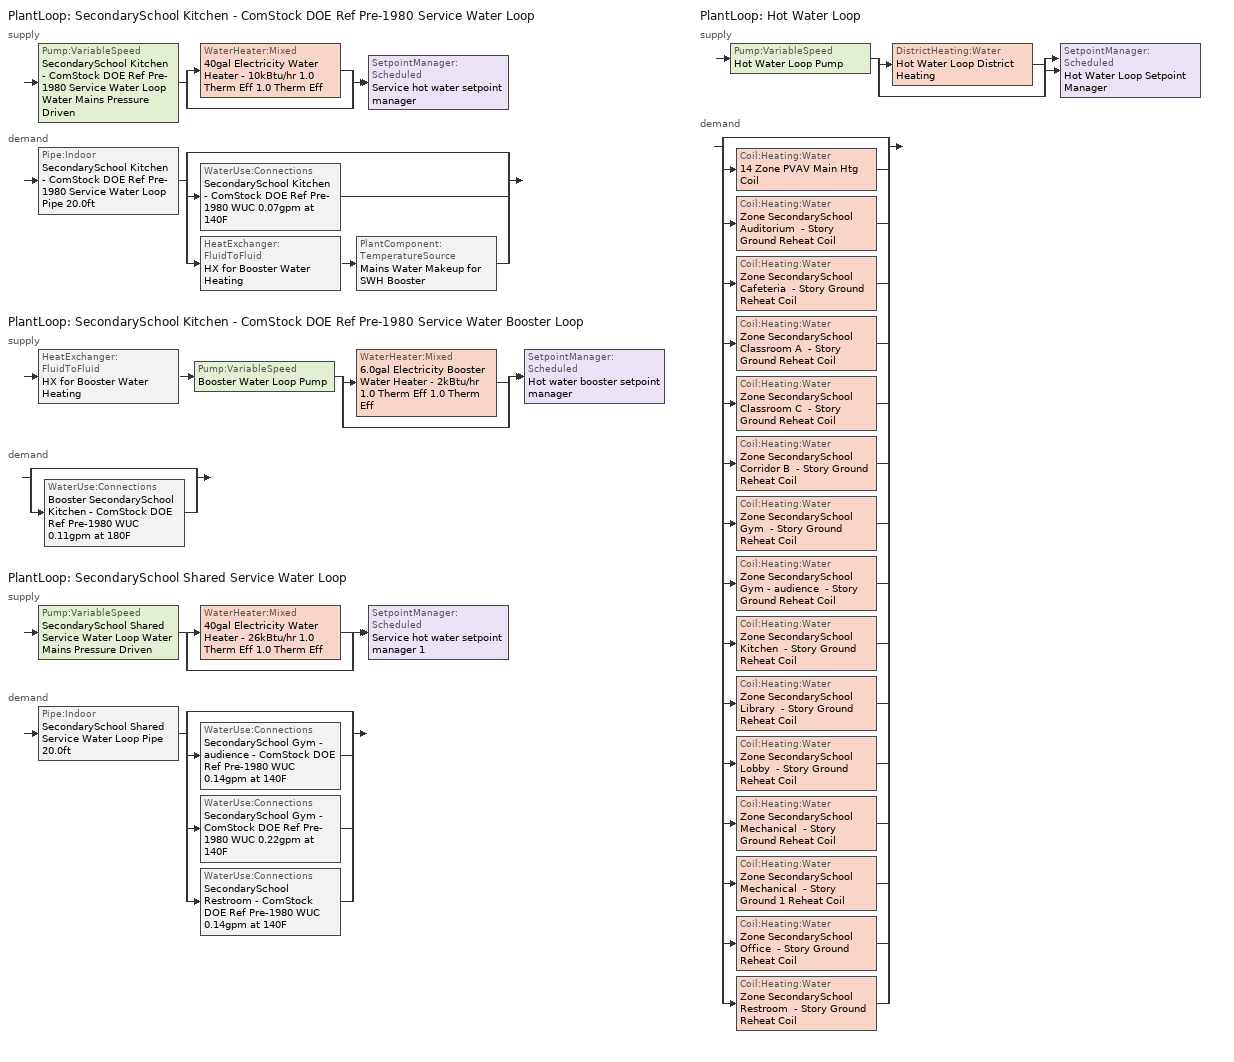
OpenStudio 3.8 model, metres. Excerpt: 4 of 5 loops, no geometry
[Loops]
PlantLoop 'SecondarySchool Kitchen - ComStock DOE Ref Pre-1980 Service Water Loop'
 supply: Pump:VariableSpeed 'SecondarySchool Kitchen - ComStock DOE Ref Pre-1980 Service Water Loop Water Mains Pressure Driven' > split
  | WaterHeater:Mixed '40gal Electricity Water Heater - 10kBtu/hr 1.0 Therm Eff 1.0 Therm Eff'
  | bypass
  join > SetpointManager:Scheduled 'Service hot water setpoint manager'
 demand: Pipe:Indoor 'SecondarySchool Kitchen - ComStock DOE Ref Pre-1980 Service Water Loop Pipe 20.0ft' > split
  | bypass
  | WaterUse:Connections 'SecondarySchool Kitchen - ComStock DOE Ref Pre-1980 WUC 0.07gpm at 140F'
  | HeatExchanger:FluidToFluid 'HX for Booster Water Heating' > PlantComponent:TemperatureSource 'Mains Water Makeup for SWH Booster'
PlantLoop 'SecondarySchool Kitchen - ComStock DOE Ref Pre-1980 Service Water Booster Loop'
 supply: HeatExchanger:FluidToFluid 'HX for Booster Water Heating' > Pump:VariableSpeed 'Booster Water Loop Pump' > split
  | WaterHeater:Mixed '6.0gal Electricity Booster Water Heater - 2kBtu/hr 1.0 Therm Eff 1.0 Therm Eff'
  | bypass
  join > SetpointManager:Scheduled 'Hot water booster setpoint manager'
 demand: split
  | bypass
  | WaterUse:Connections 'Booster SecondarySchool Kitchen - ComStock DOE Ref Pre-1980 WUC 0.11gpm at 180F'
PlantLoop 'SecondarySchool Shared Service Water Loop'
 supply: Pump:VariableSpeed 'SecondarySchool Shared Service Water Loop Water Mains Pressure Driven' > split
  | WaterHeater:Mixed '40gal Electricity Water Heater - 26kBtu/hr 1.0 Therm Eff 1.0 Therm Eff'
  | bypass
  join > SetpointManager:Scheduled 'Service hot water setpoint manager 1'
 demand: Pipe:Indoor 'SecondarySchool Shared Service Water Loop Pipe 20.0ft' > split
  | bypass
  | WaterUse:Connections 'SecondarySchool Gym - audience - ComStock DOE Ref Pre-1980 WUC 0.14gpm at 140F'
  | WaterUse:Connections 'SecondarySchool Gym - ComStock DOE Ref Pre-1980 WUC 0.22gpm at 140F'
  | WaterUse:Connections 'SecondarySchool Restroom - ComStock DOE Ref Pre-1980 WUC 0.14gpm at 140F'
PlantLoop 'Hot Water Loop'
 supply: Pump:VariableSpeed 'Hot Water Loop Pump' > split
  | DistrictHeating:Water 'Hot Water Loop District Heating'
  | bypass
  join > SetpointManager:Scheduled 'Hot Water Loop Setpoint Manager'
 demand: split
  | bypass
  | Coil:Heating:Water '14 Zone PVAV Main Htg Coil'
  | Coil:Heating:Water 'Zone SecondarySchool Auditorium  - Story Ground Reheat Coil'
  | Coil:Heating:Water 'Zone SecondarySchool Cafeteria  - Story Ground Reheat Coil'
  | Coil:Heating:Water 'Zone SecondarySchool Classroom A  - Story Ground Reheat Coil'
  | Coil:Heating:Water 'Zone SecondarySchool Classroom C  - Story Ground Reheat Coil'
  | Coil:Heating:Water 'Zone SecondarySchool Corridor B  - Story Ground Reheat Coil'
  | Coil:Heating:Water 'Zone SecondarySchool Gym  - Story Ground Reheat Coil'
  | Coil:Heating:Water 'Zone SecondarySchool Gym - audience  - Story Ground Reheat Coil'
  | Coil:Heating:Water 'Zone SecondarySchool Kitchen  - Story Ground Reheat Coil'
  | Coil:Heating:Water 'Zone SecondarySchool Library  - Story Ground Reheat Coil'
  | Coil:Heating:Water 'Zone SecondarySchool Lobby  - Story Ground Reheat Coil'
  | Coil:Heating:Water 'Zone SecondarySchool Mechanical  - Story Ground Reheat Coil'
  | Coil:Heating:Water 'Zone SecondarySchool Mechanical  - Story Ground 1 Reheat Coil'
  | Coil:Heating:Water 'Zone SecondarySchool Office  - Story Ground Reheat Coil'
  | Coil:Heating:Water 'Zone SecondarySchool Restroom  - Story Ground Reheat Coil'
[SizingPeriod:DesignDay] Barometric Pressure {Pa}=101253; Wind Speed {m/s}=4.2; Wind Direction {deg}=350; Rain Indicator=No; Snow Indicator=No; Day of Month=21; Day Type=SummerDesignDay; Daylight Saving Time Indicator=No; Humidity Condition Type=Wetbulb; Dry-Bulb Temperature Range Modifier Type=DefaultMultipliers; Solar Model Indicator=ASHRAETau
Name | Maximum Dry-Bulb Temperature {C} | Daily Dry-Bulb Temperature Range {deltaC} | Month | Wetbulb or DewPoint at Maximum Dry-Bulb {C} | ASHRAE Clear Sky Optical Depth for Beam Irradiance | ASHRAE Clear Sky Optical Depth for Diffuse Irradiance
Sand Point October .4% Condns DB=>MCWB 1 | 11.4 | 3.4 | 10 | 9 | 0.358 | 2.412
Sand Point September .4% Condns DB=>MCWB 1 | 14.4 | 3.5 | 9 | 10.8 | 0.36 | 2.431
[Construction]
Uninsulated copper pipe 0.75in type L: Copper pipe 0.75in type L
Uninsulated copper pipe 0.75in type L 1: Copper pipe 0.75in type L 1
[Material] Roughness=Smooth; Thickness {m}=0.001143; Conductivity {W/m-K}=386; Density {kg/m3}=8906.27; Specific Heat {J/kg-K}=385.1856; Thermal Absorptance=0.9; Solar Absorptance=0.7; Visible Absorptance=0.7
Copper pipe 0.75in type L; Copper pipe 0.75in type L 1
[WaterUse:Connections] Drain Water Heat Exchanger Type=None; Drain Water Heat Exchanger Destination=Plant
Name | Water Use Equipment Name 1
SecondarySchool Gym - audience - ComStock DOE Ref Pre-1980 WUC 0.14gpm at 140F | SecondarySchool Gym - audience - ComStock DOE Ref Pre-1980 Service Water Use 0.14gpm at 140F
SecondarySchool Gym - ComStock DOE Ref Pre-1980 WUC 0.22gpm at 140F | SecondarySchool Gym - ComStock DOE Ref Pre-1980 Service Water Use 0.22gpm at 140F
Booster SecondarySchool Kitchen - ComStock DOE Ref Pre-1980 WUC 0.11gpm at 180F | Booster SecondarySchool Kitchen - ComStock DOE Ref Pre-1980 Service Water Use 0.11gpm at 180F
SecondarySchool Kitchen - ComStock DOE Ref Pre-1980 WUC 0.07gpm at 140F | SecondarySchool Kitchen - ComStock DOE Ref Pre-1980 Service Water Use 0.07gpm at 140F
SecondarySchool Restroom - ComStock DOE Ref Pre-1980 WUC 0.14gpm at 140F | SecondarySchool Restroom - ComStock DOE Ref Pre-1980 Service Water Use 0.14gpm at 140F
[WaterUse:Equipment:Definition] Sensible Fraction Schedule=Fraction Sensible - 0.2; Latent Fraction Schedule=Fraction Latent - 0.05
Name | Peak Flow Rate {m3/s} | Target Temperature Schedule
SecondarySchool Gym - audience - ComStock DOE Ref Pre-1980 Service Water Use Def 0.14gpm | 8.79026e-06 | Mixed Water At Faucet Temp - 140F
SecondarySchool Gym - ComStock DOE Ref Pre-1980 Service Water Use Def 0.22gpm | 1.39237e-05 | Mixed Water At Faucet Temp - 140F
Booster SecondarySchool Kitchen - ComStock DOE Ref Pre-1980 Service Water Use Def 0.11gpm | 6.94738e-06 | Mixed Water At Faucet Temp - 180F
SecondarySchool Kitchen - ComStock DOE Ref Pre-1980 Service Water Use Def 0.07gpm | 4.63159e-06 | Mixed Water At Faucet Temp - 140F
SecondarySchool Restroom - ComStock DOE Ref Pre-1980 Service Water Use Def 0.14gpm | 9.09546e-06 | Mixed Water At Faucet Temp - 140F
[WaterUse:Equipment] Flow Rate Fraction Schedule=SchoolSecondary BLDG_SWH_SCH
Name | Water Use Equipment Definition
SecondarySchool Gym - audience - ComStock DOE Ref Pre-1980 Service Water Use 0.14gpm at 140F | SecondarySchool Gym - audience - ComStock DOE Ref Pre-1980 Service Water Use Def 0.14gpm
SecondarySchool Gym - ComStock DOE Ref Pre-1980 Service Water Use 0.22gpm at 140F | SecondarySchool Gym - ComStock DOE Ref Pre-1980 Service Water Use Def 0.22gpm
Booster SecondarySchool Kitchen - ComStock DOE Ref Pre-1980 Service Water Use 0.11gpm at 180F | Booster SecondarySchool Kitchen - ComStock DOE Ref Pre-1980 Service Water Use Def 0.11gpm
SecondarySchool Kitchen - ComStock DOE Ref Pre-1980 Service Water Use 0.07gpm at 140F | SecondarySchool Kitchen - ComStock DOE Ref Pre-1980 Service Water Use Def 0.07gpm
SecondarySchool Restroom - ComStock DOE Ref Pre-1980 Service Water Use 0.14gpm at 140F | SecondarySchool Restroom - ComStock DOE Ref Pre-1980 Service Water Use Def 0.14gpm
[PlantLoop] Glycol Concentration=0; Load Distribution Scheme=Optimal
Name | Maximum Loop Temperature {C} | Minimum Loop Temperature {C} | Maximum Loop Flow Rate {m3/s} | Plant Loop Volume {m3}
SecondarySchool Kitchen - ComStock DOE Ref Pre-1980 Service Water Loop | 60 | 10 | 6.25265e-05 | 0.00750317
SecondarySchool Kitchen - ComStock DOE Ref Pre-1980 Service Water Booster Loop |  |  | 6.94738e-06 | 0.000833686
SecondarySchool Shared Service Water Loop | 60 | 10 | 3.18094e-05 | 0.00381713
Hot Water Loop |  | 10 | 0.0175939 | 2.11126
[Sizing:Plant] Loop Type=Heating; Sizing Option=NonCoincident; Zone Timesteps in Averaging Window=1; Coincident Sizing Factor Mode=None
Name | Design Loop Exit Temperature {C} | Loop Design Temperature Difference {deltaC}
SecondarySchool Kitchen - ComStock DOE Ref Pre-1980 Service Water Loop; SecondarySchool Shared Service Water Loop | 60 | 5
SecondarySchool Kitchen - ComStock DOE Ref Pre-1980 Service Water Booster Loop | 82.2222 | 5
Hot Water Loop | 82.2222 | 11.1111
[SetpointManager:Scheduled] Control Variable=Temperature
Name | Schedule | Setpoint Node or NodeList
Service hot water setpoint manager | Service Water Loop Temp - 140F | SecondarySchool Kitchen - ComStock DOE Ref Pre-1980 Service Water Loop Supply Outlet Node
Hot water booster setpoint manager | Service Water Booster Temp - 180.00000000000006F | SecondarySchool Kitchen - ComStock DOE Ref Pre-1980 Service Water Booster Loop Supply Outlet Node
Service hot water setpoint manager 1 | Service Water Loop Temp - 140F | SecondarySchool Shared Service Water Loop Supply Outlet Node
Hot Water Loop Setpoint Manager | Hot Water Loop Temp - 180F | Hot Water Loop Supply Outlet Node
[Pump:VariableSpeed] Coefficient 1 of the Part Load Performance Curve=0; Coefficient 2 of the Part Load Performance Curve=3.2485; Coefficient 3 of the Part Load Performance Curve=-4.7443; Coefficient 4 of the Part Load Performance Curve=2.5294; Pump Control Type=Intermittent; Skin Loss Radiative Fraction=0.5; Design Power Sizing Method=PowerPerFlowPerPressure; Design Electric Power per Unit Flow Rate {W/(m3/s)}=348701.1; Design Shaft Power per Unit Flow Rate per Unit Head {W-s/m3-Pa}=1.28205; Design Minimum Flow Rate Fraction=0
Name | Rated Flow Rate {m3/s} | Rated Pump Head {Pa} | Rated Power Consumption {W} | Motor Efficiency | Minimum Flow Rate {m3/s}
SecondarySchool Kitchen - ComStock DOE Ref Pre-1980 Service Water Loop Water Mains Pressure Driven | 6.25265e-05 | 0.001 | 9.71662e-08 | 0.825
Booster Water Loop Pump | 6.94738e-06 | 0 | 0 | 1 | 0
SecondarySchool Shared Service Water Loop Water Mains Pressure Driven | 3.18094e-05 | 0.001 | 4.94318e-08 | 0.825
Hot Water Loop Pump | 0.0175939 | 179344 | 4623.23 | 0.875
[WaterHeater:Mixed] Deadband Temperature Difference {deltaC}=2; Heater Control Type=Cycle; Heater Fuel Type=Electricity; Heater Thermal Efficiency=1; Off Cycle Parasitic Fuel Consumption Rate {W}=0; Off Cycle Parasitic Fuel Type=Electricity; Off Cycle Parasitic Heat Fraction to Tank=0; On Cycle Parasitic Fuel Consumption Rate {W}=0; On Cycle Parasitic Fuel Type=Electricity; On Cycle Parasitic Heat Fraction to Tank=0; Ambient Temperature Indicator=Schedule; Use Side Effectiveness=1; Source Side Effectiveness=1; Use Side Design Flow Rate {m3/s}=autosize; Source Side Design Flow Rate {m3/s}=autosize; Indirect Water Heating Recovery Time {hr}=1.5; Source Side Flow Control Mode=IndirectHeatPrimarySetpoint
Name | Tank Volume {m3} | Setpoint Temperature Schedule | Maximum Temperature Limit {C} | Heater Maximum Capacity {W} | Ambient Temperature Schedule | Off Cycle Loss Coefficient to Ambient Temperature {W/K} | On Cycle Loss Coefficient to Ambient Temperature {W/K}
40gal Electricity Water Heater - 10kBtu/hr 1.0 Therm Eff 1.0 Therm Eff | 0.151416 | Service Water Loop Temp - 140F | 60 | 2812.55 | Water Heater Ambient Temp Schedule - 70.0f | 1.87331 | 1.87331
6.0gal Electricity Booster Water Heater - 2kBtu/hr 1.0 Therm Eff 1.0 Therm Eff | 0.0227125 | Service Water Booster Temp - 180.00000000000006F | 82.2222 | 540.009 | Water Heater Ambient Temp Schedule - 70.0 | 2.26162 | 2.26162
40gal Electricity Water Heater - 26kBtu/hr 1.0 Therm Eff 1.0 Therm Eff | 0.151416 | Service Water Loop Temp - 140F | 60 | 7726.54 | Water Heater Ambient Temp Schedule - 70.0f | 1.87331 | 1.87331
[WaterHeater:Sizing] Design Mode=PeakDraw; Time Storage Can Meet Peak Draw {hr}=0.538503; Time for Tank Recovery {hr}=0; Nominal Tank Volume for Autosizing Plant Connections {m3}=1
40gal Electricity Water Heater - 10kBtu/hr 1.0 Therm Eff 1.0 Therm Eff; 6.0gal Electricity Booster Water Heater - 2kBtu/hr 1.0 Therm Eff 1.0 Therm Eff; 40gal Electricity Water Heater - 26kBtu/hr 1.0 Therm Eff 1.0 Therm Eff
[Pipe:Indoor] Environment Type=Schedule; Pipe Inside Diameter {m}=0.019939; Pipe Length {m}=6.096
Name | Construction | Ambient Temperature Schedule | Ambient Air Velocity Schedule
SecondarySchool Kitchen - ComStock DOE Ref Pre-1980 Service Water Loop Pipe 20.0ft | Uninsulated copper pipe 0.75in type L | SecondarySchool Kitchen - ComStock DOE Ref Pre-1980 Service Water Loop Piping Air Temp - 70F | SecondarySchool Kitchen - ComStock DOE Ref Pre-1980 Service Water Loop Piping Air Velocity - 0.67mph
SecondarySchool Shared Service Water Loop Pipe 20.0ft | Uninsulated copper pipe 0.75in type L 1 | SecondarySchool Shared Service Water Loop Piping Air Temp - 70F | SecondarySchool Shared Service Water Loop Piping Air Velocity - 0.67mph
[HeatExchanger:FluidToFluid]
HX for Booster Water Heating: Loop Demand Side Design Flow Rate {m3/s}=6.94738e-06; Loop Supply Side Design Flow Rate {m3/s}=6.94738e-06; Heat Exchange Model Type=Ideal; Heat Exchanger U-Factor Times Area Value {W/K}=8.46629; Control Type=UncontrolledOn; Minimum Temperature Difference to Activate Heat Exchanger {deltaC}=0.01; Heat Transfer Metering End Use Type=LoopToLoop; Component Override Cooling Control Temperature Mode=Loop; Sizing Factor=1; Operation Minimum Temperature Limit {C}=0; Operation Maximum Temperature Limit {C}=100
[PlantComponent:TemperatureSource]
Mains Water Makeup for SWH Booster: Design Volume Flow Rate {m3/s}=6.25265e-05; Temperature Specification Type=Scheduled; Source Temperature {C}=8; Source Temperature Schedule=Mains Water Temperature
[EnergyManagementSystem:Sensor] Output Variable or Output Meter Index Key=Environment
Name | Output Variable or Output Meter
Mains_Water_Temp_Sen | Site Mains Water Temperature
OAT | Site Outdoor Air Drybulb Temperature
[EnergyManagementSystem:Actuator] Actuated Component Control Type=Schedule Value
Name | Actuated Component | Actuated Component Type
Mains_Water_Temp_Act | Mains Water Temperature | Schedule:Constant
SYS14ZonePVAVHtgSch0 | SecondarySchool HtgSetp | Schedule:Year
SYS14ZonePVAVClgSch0 | SecondarySchool ClgSetp | Schedule:Year
sch_fraction_oa_min_ems_14_Zone_PVAV_OA_Controller | FRAC_OA_MIN_ems_14_Zone_PVAV_OA_Controller | Schedule:Constant
sch_fraction_oa_max_ems_14_Zone_PVAV_OA_Controller | FRAC_OA_MAX_ems_14_Zone_PVAV_OA_Controller | Schedule:Constant
[EnergyManagementSystem:Program]
Mains_Water_Prg: SET Mains_Water_Temp_Act = Mains_Water_Temp_Sen
SYS14ZonePVAVOptimumStartProg0: IF DaylightSavings==0 && DayOfWeek>1 && Hour==5 && OAT<23.9 && OAT>1.7; SET SYS14ZonePVAVClgSch0 = 29.4; SET SYS14ZonePVAVHtgSch0 = 15.6; ELSEIF DaylightSavings==0 && DayOfWeek==1 && Hour==7 && OAT<23.9 && OAT>1.7; SET SYS14ZonePVAVClgSch0 = 29.4; SET SYS14ZonePVAVHtgSch0 = 15.6; ELSEIF DaylightSavings==1 && DayOfWeek>1 && Hour==4 && OAT<23.9 && OAT>1.7; SET SYS14ZonePVAVClgSch0 = 29.4; SET SYS14ZonePVAVHtgSch0 = 15.6; ELSEIF DaylightSavings==1 && DayOfWeek==1 && Hour==6 && OAT<23.9 && OAT>1.7; SET SYS14ZonePVAVClgSch0 = 29.4; SET SYS14ZonePVAVHtgSch0 = 15.6; ELSE; SET SYS14ZonePVAVClgSch0 = NULL; SET SYS14ZonePVAVHtgSch0 = NULL; ENDIF
DamperStuckOverride: IF (DayOfYear >= 335) && (DayOfYear < 1); SET sch_fraction_oa_min_ems_14_Zone_PVAV_OA_Controller = 0.0; SET sch_fraction_oa_max_ems_14_Zone_PVAV_OA_Controller = 0.0; ELSE; SET sch_fraction_oa_min_ems_14_Zone_PVAV_OA_Controller = Null; SET sch_fraction_oa_max_ems_14_Zone_PVAV_OA_Controller = Null; ENDIF
[EnergyManagementSystem:ProgramCallingManager]
Mains_Water_Prg_Mgr: BeginTimestepBeforePredictor; Mains_Water_Prg
SYS14ZonePVAVOptimumStartCallingManager0: BeginTimestepBeforePredictor; SYS14ZonePVAVOptimumStartProg0
DamperStuckOverrideCallMngr: AfterPredictorBeforeHVACManagers; DamperStuckOverride
[Refrigeration:System] Minimum Condensing Temperature {C}=21; Refrigeration System Working Fluid Type=R404a; Suction Temperature Control Type=ConstantSuctionTemperature
Name | Refrigeration Condenser
Medium Temperature | Refrigeration Condenser Air Cooled 1
Low Temperature | Refrigeration Condenser Air Cooled 2
[Refrigeration:Compressor] Rated Return Gas Temperature {C}=18.3; Rated Subcooling {deltaC}=0
Name | Refrigeration Compressor Power Curve | Refrigeration Compressor Capacity Curve
Refrigeration Compressor 1; Refrigeration Compressor 2 | MT_compressor_power_smallandold | MT_compressor_capacity_smallandold
Refrigeration Compressor 3 | LT_compressor_power_smallandold | LT_compressor_capacity_smallandold
[Refrigeration:Condenser:AirCooled] Rated Subcooling Temperature Difference {deltaC}=0; Condenser Fan Speed Control Type=VariableSpeed; Minimum Fan Air Flow Ratio=0
Name | Rated Effective Total Heat Rejection Rate Curve | Rated Fan Power {W}
Refrigeration Condenser Air Cooled 1 | Condenser Heat Rejection Function of Temperature | 219.803
Refrigeration Condenser Air Cooled 2 | Condenser Heat Rejection Function of Temperature 1 | 210.597
[DistrictHeating:Water]
Hot Water Loop District Heating: Nominal Capacity {W}=820558; Capacity Fraction Schedule=Always On Continuous
[Coil:Heating:Water] Availability Schedule=Always On Discrete; Rated Inlet Water Temperature {C}=82.2222; Rated Outlet Water Temperature {C}=71.1111
Name | U-Factor Times Area Value {W/K} | Maximum Water Flow Rate {m3/s} | Rated Capacity {W} | Rated Inlet Air Temperature {C} | Rated Outlet Air Temperature {C}
14 Zone PVAV Main Htg Coil | 1750.47 | 0.00281648 | 128766 | 7.22222 | 12.7778
Zone SecondarySchool Auditorium  - Story Ground Reheat Coil | 1192.47 | 0.00110953 | 50726.5 | 12.7778 | 50
Zone SecondarySchool Cafeteria  - Story Ground Reheat Coil | 571.854 | 0.00053207 | 24325.6 | 12.7778 | 50
Zone SecondarySchool Classroom A  - Story Ground Reheat Coil | 2686.61 | 0.00249971 | 114284 | 12.7778 | 50
Zone SecondarySchool Classroom C  - Story Ground Reheat Coil | 2700.11 | 0.00251228 | 114858 | 12.7778 | 50
Zone SecondarySchool Corridor B  - Story Ground Reheat Coil | 1364.39 | 0.00126951 | 58040.7 | 12.7778 | 50
Zone SecondarySchool Gym  - Story Ground Reheat Coil | 2768.18 | 0.00257565 | 117756 | 12.7778 | 50
Zone SecondarySchool Gym - audience  - Story Ground Reheat Coil | 1905.69 | 0.00177314 | 81066 | 12.7778 | 50
Zone SecondarySchool Kitchen  - Story Ground Reheat Coil | 243.807 | 0.000226846 | 10371.1 | 12.7778 | 50
Zone SecondarySchool Library  - Story Ground Reheat Coil | 496.318 | 0.000461796 | 21112.7 | 12.7778 | 50
Zone SecondarySchool Lobby  - Story Ground Reheat Coil | 247.401 | 0.000230192 | 10524.1 | 12.7778 | 50
Zone SecondarySchool Mechanical  - Story Ground Reheat Coil | 80.5966 | 7.49889e-05 | 3428.4 | 12.7778 | 50
Zone SecondarySchool Mechanical  - Story Ground 1 Reheat Coil | 535.901 | 0.000498617 | 22796.1 | 12.7778 | 50
Zone SecondarySchool Office  - Story Ground Reheat Coil | 835.33 | 0.000777218 | 35533.5 | 12.7778 | 50
Zone SecondarySchool Restroom  - Story Ground Reheat Coil | 253.455 | 0.000235824 | 10781.6 | 12.7778 | 50
[Controller:WaterCoil] Action=Normal; Controller Convergence Tolerance {deltaC}=0.0001; Minimum Actuated Flow {m3/s}=0
Name | Water Coil | Maximum Actuated Flow {m3/s}
14 Zone PVAV Main Htg Coil Controller | 14 Zone PVAV Main Htg Coil | 0.00281648
Zone SecondarySchool Auditorium  - Story Ground Reheat Coil Controller | Zone SecondarySchool Auditorium  - Story Ground Reheat Coil
Zone SecondarySchool Cafeteria  - Story Ground Reheat Coil Controller | Zone SecondarySchool Cafeteria  - Story Ground Reheat Coil
Zone SecondarySchool Classroom A  - Story Ground Reheat Coil Controller | Zone SecondarySchool Classroom A  - Story Ground Reheat Coil
Zone SecondarySchool Classroom C  - Story Ground Reheat Coil Controller | Zone SecondarySchool Classroom C  - Story Ground Reheat Coil
Zone SecondarySchool Corridor B  - Story Ground Reheat Coil Controller | Zone SecondarySchool Corridor B  - Story Ground Reheat Coil
Zone SecondarySchool Gym  - Story Ground Reheat Coil Controller | Zone SecondarySchool Gym  - Story Ground Reheat Coil
Zone SecondarySchool Gym - audience  - Story Ground Reheat Coil Controller | Zone SecondarySchool Gym - audience  - Story Ground Reheat Coil
Zone SecondarySchool Kitchen  - Story Ground Reheat Coil Controller | Zone SecondarySchool Kitchen  - Story Ground Reheat Coil
Zone SecondarySchool Library  - Story Ground Reheat Coil Controller | Zone SecondarySchool Library  - Story Ground Reheat Coil
Zone SecondarySchool Lobby  - Story Ground Reheat Coil Controller | Zone SecondarySchool Lobby  - Story Ground Reheat Coil
Zone SecondarySchool Mechanical  - Story Ground Reheat Coil Controller | Zone SecondarySchool Mechanical  - Story Ground Reheat Coil
Zone SecondarySchool Mechanical  - Story Ground 1 Reheat Coil Controller | Zone SecondarySchool Mechanical  - Story Ground 1 Reheat Coil
Zone SecondarySchool Office  - Story Ground Reheat Coil Controller | Zone SecondarySchool Office  - Story Ground Reheat Coil
Zone SecondarySchool Restroom  - Story Ground Reheat Coil Controller | Zone SecondarySchool Restroom  - Story Ground Reheat Coil
[AvailabilityManager:NightCycle]
Availability Manager Night Cycle 1: Applicability Schedule=Always On Discrete; Control Type=CycleOnAny; Thermostat Tolerance {deltaC}=1; Cycling Run Time {s}=1800
[Schedule:Ruleset]
Name | Default Day Schedule | Summer Design Day Schedule | Winter Design Day Schedule
SchoolSecondary BLDG_SWH_SCH | SchoolSecondary BLDG_SWH_SCH Default | SchoolSecondary BLDG_SWH_SCH Summer Design Day | SchoolSecondary BLDG_SWH_SCH Winter Design Day
Fraction Sensible - 0.2 | Fraction Sensible - 0.2 Default
Fraction Latent - 0.05 | Fraction Latent - 0.05 Default
Mixed Water At Faucet Temp - 140F | Mixed Water At Faucet Temp - 140F Default
Mixed Water At Faucet Temp - 180F | Mixed Water At Faucet Temp - 180F Default
Service Water Loop Temp - 140F | Service Water Loop Temp - 140F Default
Water Heater Ambient Temp Schedule - 70.0f | Water Heater Ambient Temp Schedule - 70.0f Default
SecondarySchool Kitchen - ComStock DOE Ref Pre-1980 Service Water Loop Piping Air Temp - 70F | SecondarySchool Kitchen - ComStock DOE Ref Pre-1980 Service Water Loop Piping Air Temp - 70F Default
SecondarySchool Kitchen - ComStock DOE Ref Pre-1980 Service Water Loop Piping Air Velocity - 0.67mph | SecondarySchool Kitchen - ComStock DOE Ref Pre-1980 Service Water Loop Piping Air Velocity - 0.67mph Default
Service Water Booster Temp - 180.00000000000006F | Service Water Booster Temp - 180.00000000000006F Default
Water Heater Ambient Temp Schedule - 70.0 | Water Heater Ambient Temp Schedule - 70.0 Default
SecondarySchool Shared Service Water Loop Piping Air Temp - 70F | SecondarySchool Shared Service Water Loop Piping Air Temp - 70F Default
SecondarySchool Shared Service Water Loop Piping Air Velocity - 0.67mph | SecondarySchool Shared Service Water Loop Piping Air Velocity - 0.67mph Default
SecondarySchool HtgSetp | SecondarySchool HtgSetp Default | Schedule Day 5 | Schedule Day 6
SecondarySchool ClgSetp | SecondarySchool ClgSetp Default | Schedule Day 2 | Schedule Day 3
Hot Water Loop Temp - 180F | Hot Water Loop Temp - 180F Default
[Schedule:Day]
SchoolSecondary BLDG_SWH_SCH Default; SchoolSecondary BLDG_SWH_SCH Sat Day; SchoolSecondary BLDG_SWH_SCH Sun|Sat Day; SchoolSecondary BLDG_SWH_SCH Sun|Sat Day 1: Average, 6, 45, 0, 24, 0, 0
SchoolSecondary BLDG_SWH_SCH Summer Design Day: 7, 0, 0.05, 8, 0, 0.1, 9, 0, 0.34, 10, 0, 0.6, 11, 0, 0.63, 12, 0, 0.72, 13, 0, 0.79, 14, 0, 0.83, 15, 0, 0.61, 16, 0, 0.65, 18, 0, 0.1, 19, 0, 0.19, 20, 0, 0.25, 22, 0, 0.22, 23, 0, 0.12, 24, 0, 0.09
SchoolSecondary BLDG_SWH_SCH Wkdy Day; SchoolSecondary BLDG_SWH_SCH Wkdy Day 2: Average, 3, 30, 0, 3, 45, 0.085, 4, 0, 0.17, 4, 15, 0.255, 4, 30, 0.34, 4, 45, 0.405, 5, 0, 0.47, 5, 15, 0.535, 5, 30, 0.6, 5, 45, 0.6075, 6, 0, 0.615, 6, 15, 0.6225, 6, 30, 0.63, 6, 45, 0.636, 7, 0, 0.642, 7, 15, 0.648, 7, 30, 0.654, 7, 45, 0.66, 8, 0, 0.666, 8, 15, 0.672, 8, 30, 0.678, 8, 45, 0.684, 9, 0, 0.69, 9, 15, 0.696, 9, 30, 0.702, 9, 45, 0.708, 10, 0, 0.714, 10, 15, 0.72, 10, 30, 0.7375, 10, 45, 0.755, 11, 0, 0.7725, 11, 15, 0.79, 11, 30, 0.8, 11, 45, 0.81, 12, 0, 0.82, 12, 15, 0.83, 12, 30, 0.775, 12, 45, 0.72, 13, 0, 0.665, 13, 15, 0.61, 13, 30, 0.62, 13, 45, 0.63, 14, 0, 0.64, 14, 15, 0.65, 14, 30, 0.5125, 14, 45, 0.375, 15, 0, 0.2375, 15, 15, 0.1, 16, 15, 0.1, 16, 30, 0.106, 16, 45, 0.112, 17, 0, 0.118, 17, 15, 0.124, 17, 30, 0.13, 17, 45, 0.136, 18, 0, 0.142, 18, 15, 0.148, 18, 30, 0.154, 18, 45, 0.16, 19, 0, 0.166, 19, 15, 0.172, 19, 30, 0.178, 19, 45, 0.184, 20, 0, 0.19, 20, 15, 0.205, 20, 30, 0.22, 20, 45, 0.235, 21, 0, 0.25, 21, 15, 0.1875, 21, 30, 0.125, 21, 45, 0.0625, 22, 0, 0, 24, 0, 0
SchoolSecondary BLDG_SWH_SCH Wkdy Day 1: Average, 2, 0, 0, 2, 15, 0.00625, 2, 30, 0.0125, 2, 45, 0.01875, 3, 0, 0.025, 3, 15, 0.03125, 3, 30, 0.0375, 3, 45, 0.04375, 4, 0, 0.05, 4, 15, 0.05625, 4, 30, 0.0625, 4, 45, 0.06875, 5, 0, 0.075, 5, 15, 0.08125, 5, 30, 0.0875, 5, 45, 0.09375, 6, 0, 0.1, 16, 15, 0.1, 16, 30, 0.106, 16, 45, 0.112, 17, 0, 0.118, 17, 15, 0.124, 17, 30, 0.13, 17, 45, 0.136, 18, 0, 0.142, 18, 15, 0.148, 18, 30, 0.154, 18, 45, 0.16, 19, 0, 0.166, 19, 15, 0.172, 19, 30, 0.178, 19, 45, 0.184, 20, 0, 0.19, 20, 15, 0.205, 20, 30, 0.22, 20, 45, 0.235, 21, 0, 0.25, 21, 15, 0.1875, 21, 30, 0.125, 21, 45, 0.0625, 22, 0, 0, 24, 0, 0
SchoolSecondary BLDG_SWH_SCH Winter Design Day: 9, 0, 0.03, 13, 0, 0.05, 24, 0, 0.03
Fraction Sensible - 0.2 Default: 24, 0, 0.2
Fraction Latent - 0.05 Default: 24, 0, 0.05
Mixed Water At Faucet Temp - 140F Default; Service Water Loop Temp - 140F Default: 24, 0, 60
Mixed Water At Faucet Temp - 180F Default; Service Water Booster Temp - 180.00000000000006F Default; Hot Water Loop Temp - 180F Default: 24, 0, 82.2222
Water Heater Ambient Temp Schedule - 70.0f Default; SecondarySchool Kitchen - ComStock DOE Ref Pre-1980 Service Water Loop Piping Air Temp - 70F Default; Water Heater Ambient Temp Schedule - 70.0 Default; SecondarySchool Shared Service Water Loop Piping Air Temp - 70F Default: 24, 0, 21.1111
SecondarySchool Kitchen - ComStock DOE Ref Pre-1980 Service Water Loop Piping Air Velocity - 0.67mph Default; SecondarySchool Shared Service Water Loop Piping Air Velocity - 0.67mph Default: 24, 0, 0.3
SecondarySchool HtgSetp Default; SecondarySchool HtgSetp Wknd|Wkdy Day 1; autogen Schedule Rule 55 2_day_sch; autogen SecondarySchool HtgSetp 4_day_sch: Average, 6, 0, 15.5556, 21, 0, 19.4444, 24, 0, 15.5556
SecondarySchool HtgSetp Wknd|Wkdy Day; autogen Schedule Rule 54 3_day_sch: Average, 7, 0, 15.5556, 18, 0, 19.4444, 24, 0, 15.5556
SecondarySchool ClgSetp Default; SecondarySchool ClgSetp Wknd|Wkdy Day 1; autogen Schedule Rule 57 2_day_sch; autogen SecondarySchool ClgSetp 4_day_sch: Average, 6, 0, 28.3333, 21, 0, 22.7778, 24, 0, 28.3333
SecondarySchool ClgSetp Wknd|Wkdy Day; autogen Schedule Rule 56 3_day_sch: Average, 7, 0, 28.3333, 18, 0, 22.7778, 24, 0, 28.3333
Schedule Day 2; Schedule Day 3: 24, 0, 22.7778
Schedule Day 5; Schedule Day 6: 24, 0, 19.4444
[Schedule:Rule]
Schedule Rule 48: Schedule Ruleset=SchoolSecondary BLDG_SWH_SCH; Rule Order=5; Day Schedule=SchoolSecondary BLDG_SWH_SCH Sat Day; Apply Saturday=Yes; Date Specification Type=DateRange; Start Month=9; Start Day=16; End Month=12; End Day=31
Schedule Rule 49: Schedule Ruleset=SchoolSecondary BLDG_SWH_SCH; Rule Order=4; Day Schedule=SchoolSecondary BLDG_SWH_SCH Sun|Sat Day; Apply Saturday=Yes; Date Specification Type=DateRange; Start Month=1; Start Day=1; End Month=6; End Day=15; Apply Sunday=Yes
Schedule Rule 50: Schedule Ruleset=SchoolSecondary BLDG_SWH_SCH; Rule Order=3; Day Schedule=SchoolSecondary BLDG_SWH_SCH Sun|Sat Day 1; Apply Saturday=Yes; Date Specification Type=DateRange; Start Month=6; Start Day=16; End Month=9; End Day=15; Apply Sunday=Yes
Schedule Rule 51: Schedule Ruleset=SchoolSecondary BLDG_SWH_SCH; Rule Order=2; Day Schedule=SchoolSecondary BLDG_SWH_SCH Wkdy Day; Date Specification Type=DateRange; Start Month=1; Start Day=1; End Month=6; End Day=15; Apply Monday=Yes; Apply Tuesday=Yes; Apply Wednesday=Yes; Apply Thursday=Yes; Apply Friday=Yes
Schedule Rule 52: Schedule Ruleset=SchoolSecondary BLDG_SWH_SCH; Rule Order=1; Day Schedule=SchoolSecondary BLDG_SWH_SCH Wkdy Day 1; Date Specification Type=DateRange; Start Month=6; Start Day=16; End Month=9; End Day=15; Apply Monday=Yes; Apply Tuesday=Yes; Apply Wednesday=Yes; Apply Thursday=Yes; Apply Friday=Yes
Schedule Rule 53: Schedule Ruleset=SchoolSecondary BLDG_SWH_SCH; Rule Order=0; Day Schedule=SchoolSecondary BLDG_SWH_SCH Wkdy Day 2; Date Specification Type=DateRange; Start Month=9; Start Day=16; End Month=12; End Day=31; Apply Monday=Yes; Apply Tuesday=Yes; Apply Wednesday=Yes; Apply Thursday=Yes; Apply Friday=Yes
Schedule Rule 54: Schedule Ruleset=SecondarySchool HtgSetp; Rule Order=1; Day Schedule=SecondarySchool HtgSetp Wknd|Wkdy Day; Apply Saturday=Yes; Date Specification Type=DateRange; Start Month=7; Start Day=1; End Month=9; End Day=1; Apply Sunday=Yes; Apply Monday=Yes; Apply Tuesday=Yes; Apply Wednesday=Yes; Apply Thursday=Yes; Apply Friday=Yes
Schedule Rule 55: Schedule Ruleset=SecondarySchool HtgSetp; Rule Order=0; Day Schedule=SecondarySchool HtgSetp Wknd|Wkdy Day 1; Apply Saturday=Yes; Date Specification Type=DateRange; Start Month=9; Start Day=1; End Month=12; End Day=31; Apply Sunday=Yes; Apply Monday=Yes; Apply Tuesday=Yes; Apply Wednesday=Yes; Apply Thursday=Yes; Apply Friday=Yes
Schedule Rule 56: Schedule Ruleset=SecondarySchool ClgSetp; Rule Order=1; Day Schedule=SecondarySchool ClgSetp Wknd|Wkdy Day; Apply Saturday=Yes; Date Specification Type=DateRange; Start Month=7; Start Day=1; End Month=9; End Day=1; Apply Sunday=Yes; Apply Monday=Yes; Apply Tuesday=Yes; Apply Wednesday=Yes; Apply Thursday=Yes; Apply Friday=Yes
Schedule Rule 57: Schedule Ruleset=SecondarySchool ClgSetp; Rule Order=0; Day Schedule=SecondarySchool ClgSetp Wknd|Wkdy Day 1; Apply Saturday=Yes; Date Specification Type=DateRange; Start Month=9; Start Day=1; End Month=12; End Day=31; Apply Sunday=Yes; Apply Monday=Yes; Apply Tuesday=Yes; Apply Wednesday=Yes; Apply Thursday=Yes; Apply Friday=Yes
autogen Schedule Rule 57 2: Schedule Ruleset=SecondarySchool ClgSetp; Rule Order=2; Day Schedule=autogen Schedule Rule 57 2_day_sch; Apply Saturday=Yes; Date Specification Type=SpecificDates; Apply Sunday=Yes; Apply Monday=Yes; Apply Tuesday=Yes; Apply Wednesday=Yes; Apply Thursday=Yes; Apply Friday=Yes; Specific Month 1=9; Specific Day 1=1; Specific Month 2=9; Specific Day 2=2; Specific Month 3=9; Specific Day 3=8; Specific Month 4=9; Specific Day 4=9; Specific Month 5=9; Specific Day 5=15; Specific Month 6=9; Specific Day 6=16; Specific Month 7=9; Specific Day 7=22; Specific Month 8=9; Specific Day 8=23; Specific Month 9=9; Specific Day 9=29; Specific Month 10=9; Specific Day 10=30; Specific Month 11=10; Specific Day 11=6; Specific Month 12=10; Specific Day 12=7; Specific Month 13=10; Specific Day 13=13; Specific Month 14=10; Specific Day 14=14; Specific Month 15=10; Specific Day 15=20; Specific Month 16=10; Specific Day 16=21; Specific Month 17=10; Specific Day 17=27; Specific Month 18=10; Specific Day 18=28; Specific Month 19=11; Specific Day 19=3; Specific Month 20=11; Specific Day 20=4; Specific Month 21=11; Specific Day 21=10; Specific Month 22=11; Specific Day 22=11; Specific Month 23=11; Specific Day 23=17; Specific Month 24=11; Specific Day 24=18; Specific Month 25=11; Specific Day 25=24; Specific Month 26=11; Specific Day 26=25; Specific Month 27=12; Specific Day 27=1; Specific Month 28=12; Specific Day 28=2; Specific Month 29=12; Specific Day 29=8; Specific Month 30=12; Specific Day 30=9; Specific Month 31=12; Specific Day 31=15; Specific Month 32=12; Specific Day 32=16; Specific Month 33=12; Specific Day 33=22; Specific Month 34=12; Specific Day 34=23; Specific Month 35=12; Specific Day 35=29; Specific Month 36=12; Specific Day 36=30
autogen Schedule Rule 56 3: Schedule Ruleset=SecondarySchool ClgSetp; Rule Order=3; Day Schedule=autogen Schedule Rule 56 3_day_sch; Apply Saturday=Yes; Date Specification Type=SpecificDates; Apply Sunday=Yes; Apply Monday=Yes; Apply Tuesday=Yes; Apply Wednesday=Yes; Apply Thursday=Yes; Apply Friday=Yes; Specific Month 1=7; Specific Day 1=1; Specific Month 2=7; Specific Day 2=7; Specific Month 3=7; Specific Day 3=8; Specific Month 4=7; Specific Day 4=14; Specific Month 5=7; Specific Day 5=15; Specific Month 6=7; Specific Day 6=21; Specific Month 7=7; Specific Day 7=22; Specific Month 8=7; Specific Day 8=28; Specific Month 9=7; Specific Day 9=29; Specific Month 10=8; Specific Day 10=4; Specific Month 11=8; Specific Day 11=5; Specific Month 12=8; Specific Day 12=11; Specific Month 13=8; Specific Day 13=12; Specific Month 14=8; Specific Day 14=18; Specific Month 15=8; Specific Day 15=19; Specific Month 16=8; Specific Day 16=25; Specific Month 17=8; Specific Day 17=26
autogen SecondarySchool ClgSetp 4: Schedule Ruleset=SecondarySchool ClgSetp; Rule Order=4; Day Schedule=autogen SecondarySchool ClgSetp 4_day_sch; Apply Saturday=Yes; Date Specification Type=SpecificDates; Apply Sunday=Yes; Apply Monday=Yes; Apply Tuesday=Yes; Apply Wednesday=Yes; Apply Thursday=Yes; Apply Friday=Yes; Specific Month 1=1; Specific Day 1=6; Specific Month 2=1; Specific Day 2=7; Specific Month 3=1; Specific Day 3=13; Specific Month 4=1; Specific Day 4=14; Specific Month 5=1; Specific Day 5=20; Specific Month 6=1; Specific Day 6=21; Specific Month 7=1; Specific Day 7=27; Specific Month 8=1; Specific Day 8=28; Specific Month 9=2; Specific Day 9=3; Specific Month 10=2; Specific Day 10=4; Specific Month 11=2; Specific Day 11=10; Specific Month 12=2; Specific Day 12=11; Specific Month 13=2; Specific Day 13=17; Specific Month 14=2; Specific Day 14=18; Specific Month 15=2; Specific Day 15=24; Specific Month 16=2; Specific Day 16=25; Specific Month 17=3; Specific Day 17=3; Specific Month 18=3; Specific Day 18=4; Specific Month 19=3; Specific Day 19=10; Specific Month 20=3; Specific Day 20=11; Specific Month 21=3; Specific Day 21=17; Specific Month 22=3; Specific Day 22=18; Specific Month 23=3; Specific Day 23=24; Specific Month 24=3; Specific Day 24=25; Specific Month 25=3; Specific Day 25=31; Specific Month 26=4; Specific Day 26=1; Specific Month 27=4; Specific Day 27=7; Specific Month 28=4; Specific Day 28=8; Specific Month 29=4; Specific Day 29=14; Specific Month 30=4; Specific Day 30=15; Specific Month 31=4; Specific Day 31=21; Specific Month 32=4; Specific Day 32=22; Specific Month 33=4; Specific Day 33=28; Specific Month 34=4; Specific Day 34=29; Specific Month 35=5; Specific Day 35=5; Specific Month 36=5; Specific Day 36=6; Specific Month 37=5; Specific Day 37=12; Specific Month 38=5; Specific Day 38=13; Specific Month 39=5; Specific Day 39=19; Specific Month 40=5; Specific Day 40=20; Specific Month 41=5; Specific Day 41=26; Specific Month 42=5; Specific Day 42=27; Specific Month 43=6; Specific Day 43=2; Specific Month 44=6; Specific Day 44=3; Specific Month 45=6; Specific Day 45=9; Specific Month 46=6; Specific Day 46=10; Specific Month 47=6; Specific Day 47=16; Specific Month 48=6; Specific Day 48=17; Specific Month 49=6; Specific Day 49=23; Specific Month 50=6; Specific Day 50=24; Specific Month 51=6; Specific Day 51=30
autogen Schedule Rule 55 2: Schedule Ruleset=SecondarySchool HtgSetp; Rule Order=2; Day Schedule=autogen Schedule Rule 55 2_day_sch; Apply Saturday=Yes; Date Specification Type=SpecificDates; Apply Sunday=Yes; Apply Monday=Yes; Apply Tuesday=Yes; Apply Wednesday=Yes; Apply Thursday=Yes; Apply Friday=Yes; Specific Month 1=9; Specific Day 1=1; Specific Month 2=9; Specific Day 2=2; Specific Month 3=9; Specific Day 3=8; Specific Month 4=9; Specific Day 4=9; Specific Month 5=9; Specific Day 5=15; Specific Month 6=9; Specific Day 6=16; Specific Month 7=9; Specific Day 7=22; Specific Month 8=9; Specific Day 8=23; Specific Month 9=9; Specific Day 9=29; Specific Month 10=9; Specific Day 10=30; Specific Month 11=10; Specific Day 11=6; Specific Month 12=10; Specific Day 12=7; Specific Month 13=10; Specific Day 13=13; Specific Month 14=10; Specific Day 14=14; Specific Month 15=10; Specific Day 15=20; Specific Month 16=10; Specific Day 16=21; Specific Month 17=10; Specific Day 17=27; Specific Month 18=10; Specific Day 18=28; Specific Month 19=11; Specific Day 19=3; Specific Month 20=11; Specific Day 20=4; Specific Month 21=11; Specific Day 21=10; Specific Month 22=11; Specific Day 22=11; Specific Month 23=11; Specific Day 23=17; Specific Month 24=11; Specific Day 24=18; Specific Month 25=11; Specific Day 25=24; Specific Month 26=11; Specific Day 26=25; Specific Month 27=12; Specific Day 27=1; Specific Month 28=12; Specific Day 28=2; Specific Month 29=12; Specific Day 29=8; Specific Month 30=12; Specific Day 30=9; Specific Month 31=12; Specific Day 31=15; Specific Month 32=12; Specific Day 32=16; Specific Month 33=12; Specific Day 33=22; Specific Month 34=12; Specific Day 34=23; Specific Month 35=12; Specific Day 35=29; Specific Month 36=12; Specific Day 36=30
autogen Schedule Rule 54 3: Schedule Ruleset=SecondarySchool HtgSetp; Rule Order=3; Day Schedule=autogen Schedule Rule 54 3_day_sch; Apply Saturday=Yes; Date Specification Type=SpecificDates; Apply Sunday=Yes; Apply Monday=Yes; Apply Tuesday=Yes; Apply Wednesday=Yes; Apply Thursday=Yes; Apply Friday=Yes; Specific Month 1=7; Specific Day 1=1; Specific Month 2=7; Specific Day 2=7; Specific Month 3=7; Specific Day 3=8; Specific Month 4=7; Specific Day 4=14; Specific Month 5=7; Specific Day 5=15; Specific Month 6=7; Specific Day 6=21; Specific Month 7=7; Specific Day 7=22; Specific Month 8=7; Specific Day 8=28; Specific Month 9=7; Specific Day 9=29; Specific Month 10=8; Specific Day 10=4; Specific Month 11=8; Specific Day 11=5; Specific Month 12=8; Specific Day 12=11; Specific Month 13=8; Specific Day 13=12; Specific Month 14=8; Specific Day 14=18; Specific Month 15=8; Specific Day 15=19; Specific Month 16=8; Specific Day 16=25; Specific Month 17=8; Specific Day 17=26
autogen SecondarySchool HtgSetp 4: Schedule Ruleset=SecondarySchool HtgSetp; Rule Order=4; Day Schedule=autogen SecondarySchool HtgSetp 4_day_sch; Apply Saturday=Yes; Date Specification Type=SpecificDates; Apply Sunday=Yes; Apply Monday=Yes; Apply Tuesday=Yes; Apply Wednesday=Yes; Apply Thursday=Yes; Apply Friday=Yes; Specific Month 1=1; Specific Day 1=6; Specific Month 2=1; Specific Day 2=7; Specific Month 3=1; Specific Day 3=13; Specific Month 4=1; Specific Day 4=14; Specific Month 5=1; Specific Day 5=20; Specific Month 6=1; Specific Day 6=21; Specific Month 7=1; Specific Day 7=27; Specific Month 8=1; Specific Day 8=28; Specific Month 9=2; Specific Day 9=3; Specific Month 10=2; Specific Day 10=4; Specific Month 11=2; Specific Day 11=10; Specific Month 12=2; Specific Day 12=11; Specific Month 13=2; Specific Day 13=17; Specific Month 14=2; Specific Day 14=18; Specific Month 15=2; Specific Day 15=24; Specific Month 16=2; Specific Day 16=25; Specific Month 17=3; Specific Day 17=3; Specific Month 18=3; Specific Day 18=4; Specific Month 19=3; Specific Day 19=10; Specific Month 20=3; Specific Day 20=11; Specific Month 21=3; Specific Day 21=17; Specific Month 22=3; Specific Day 22=18; Specific Month 23=3; Specific Day 23=24; Specific Month 24=3; Specific Day 24=25; Specific Month 25=3; Specific Day 25=31; Specific Month 26=4; Specific Day 26=1; Specific Month 27=4; Specific Day 27=7; Specific Month 28=4; Specific Day 28=8; Specific Month 29=4; Specific Day 29=14; Specific Month 30=4; Specific Day 30=15; Specific Month 31=4; Specific Day 31=21; Specific Month 32=4; Specific Day 32=22; Specific Month 33=4; Specific Day 33=28; Specific Month 34=4; Specific Day 34=29; Specific Month 35=5; Specific Day 35=5; Specific Month 36=5; Specific Day 36=6; Specific Month 37=5; Specific Day 37=12; Specific Month 38=5; Specific Day 38=13; Specific Month 39=5; Specific Day 39=19; Specific Month 40=5; Specific Day 40=20; Specific Month 41=5; Specific Day 41=26; Specific Month 42=5; Specific Day 42=27; Specific Month 43=6; Specific Day 43=2; Specific Month 44=6; Specific Day 44=3; Specific Month 45=6; Specific Day 45=9; Specific Month 46=6; Specific Day 46=10; Specific Month 47=6; Specific Day 47=16; Specific Month 48=6; Specific Day 48=17; Specific Month 49=6; Specific Day 49=23; Specific Month 50=6; Specific Day 50=24; Specific Month 51=6; Specific Day 51=30
[Schedule:Constant]
Name | Value
Always On Discrete; Always On Continuous; FRAC_OA_MAX_ems_14_Zone_PVAV_OA_Controller | 1
Mains Water Temperature | 10
FRAC_OA_MIN_ems_14_Zone_PVAV_OA_Controller | 0
[Curve:Bicubic] Minimum Value of y=10; Maximum Value of y=48.9
Name | Coefficient1 Constant | Coefficient2 x | Coefficient3 x**2 | Coefficient4 y | Coefficient5 y**2 | Coefficient6 x*y | Coefficient7 x**3 | Coefficient8 y**3 | Coefficient9 x**2*y | Coefficient10 x*y**2 | Minimum Value of x | Maximum Value of x
MT_compressor_power_smallandold | 483.6 | -53.2 | -1.384 | 56.19 | 0.003688 | 1.439 | -0.008268 | -0.00281 | 0.007222 | 0.006025 | -17.8 | 4.4
MT_compressor_capacity_smallandold | 15000 | 541.8 | 7.285 | -118 | -0.3645 | -3.05 | 0.0344 | 0.00225 | -0.03927 | -0.007307 | -17.8 | 4.4
LT_compressor_power_smallandold | 4018 | 95 | 1.507 | 5.705 | 1.247 | -1.381 | 0.01277 | -0.007518 | -0.02424 | 0.02917 | -40 | -17.8
LT_compressor_capacity_smallandold | 23500 | 816.7 | 10.7 | -28.24 | 0.1131 | -0.4553 | 0.05604 | -0.00412 | -0.006728 | 0.006782 | -40 | -17.8
[Curve:Linear] Coefficient1 Constant=0; Coefficient2 x=22000; Minimum Value of x=-50; Maximum Value of x=50
Condenser Heat Rejection Function of Temperature; Condenser Heat Rejection Function of Temperature 1
